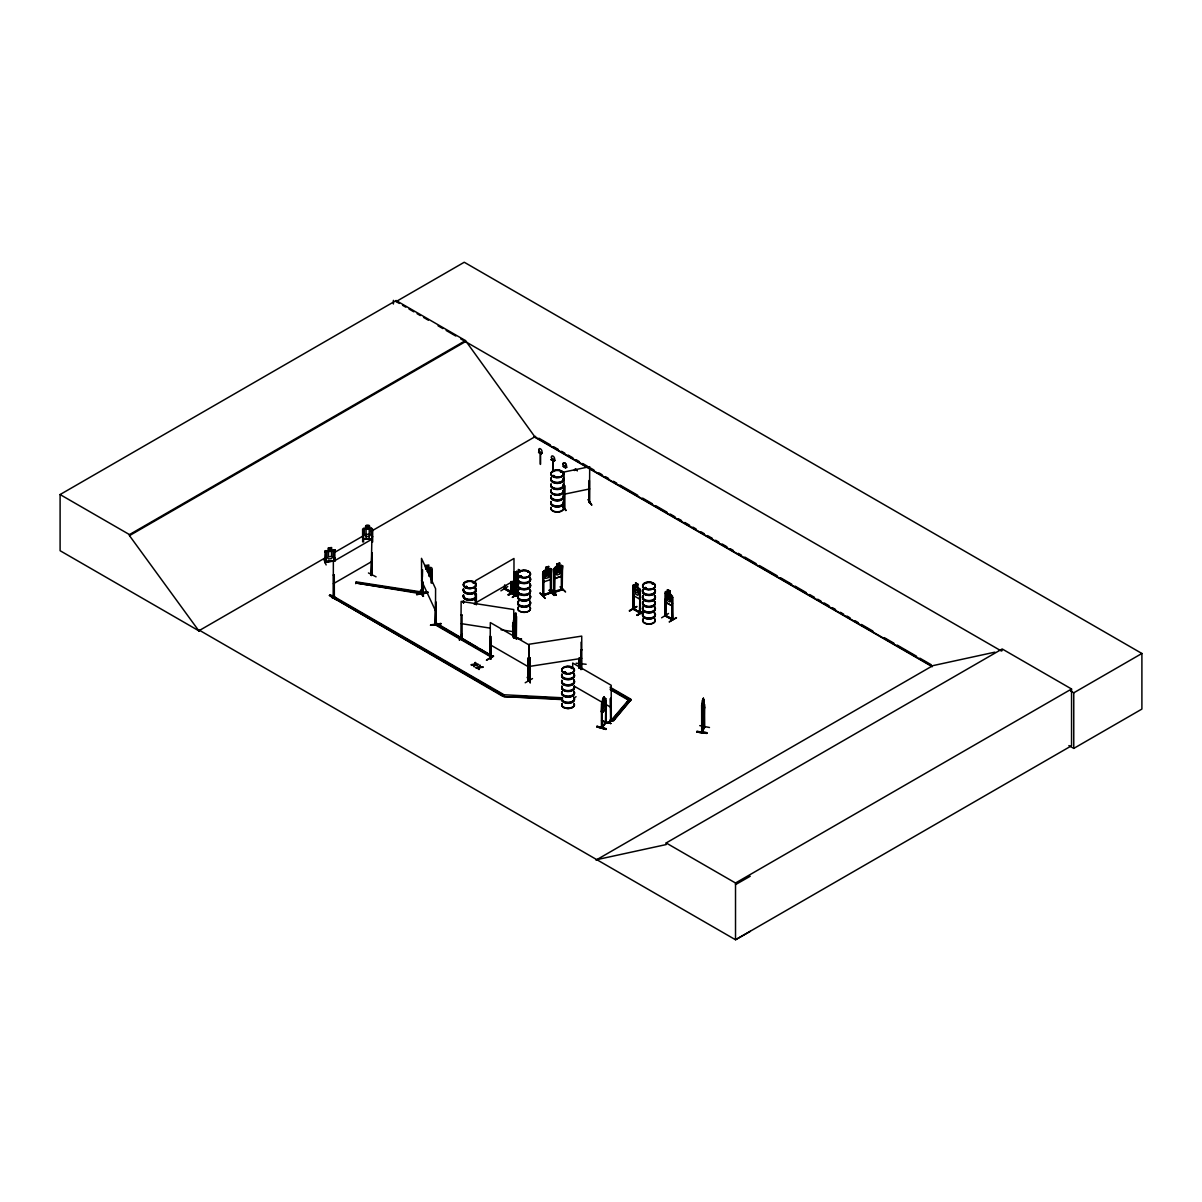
<?xml version="1.0" encoding="UTF-8"?>
<svg xmlns="http://www.w3.org/2000/svg" width="1202" height="1202" viewBox="0 0 1202 1202"><rect width="100%" height="100%" fill="white"/><g stroke="black" fill="none" stroke-linecap="round" stroke-linejoin="round"><path stroke-width="1.5" d="M365.964 528.144C363.41 524.207 371.809 523.967 369.315 528.234L370.877 529.241L370.877 534.349L369.209 536.528L366.084 536.513L364.401 534.319L364.401 529.211L366.084 528.309M371.478 528.249L363.68 528.204L362.613 529.105L362.658 541.907M363.725 539.142L362.734 536.423L363.65 539.232L371.523 539.217L372.665 536.498M363.59 530.593L362.658 530.788L363.59 530.593L363.575 541.922M371.734 530.653L372.665 530.668L371.734 530.653L371.734 541.982M564.639 507.875L564.519 485.428L564.114 507.71M515.943 625.461C516.499 617.257 516.049 628.571 513.915 629.848M701.938 714.98C708.083 694.35 701.863 721.125 701.758 712.981L701.923 715.13M521.398 639.284L516.229 637.886M696.829 731.958C706.145 730.636 714.258 735.444 696.829 731.973L706.686 733.445M696.95 731.582L706.836 733.19M696.965 731.207L706.806 733.16M540.224 452.899L540.419 464.423L540.615 452.853M552.845 471.545L553.025 460.005L553.221 471.53M581.302 663.925L581.077 642.184M581.347 663.173L580.791 663.91M562.536 699.624L503.878 696.604L504.059 694.771L333.089 596.072L331.692 596.883L502.646 696.274L504.059 694.771L562.701 697.791M596.973 726.474L606.184 728.652L605.943 729.419L596.748 726.819L605.943 729.404M596.973 726.158L606.154 729.043M513.615 627.775C509.588 628.721 519.129 605.372 515.312 615.875C514.772 608.588 516.965 623.598 514.396 625.806L513.96 624.544M704.582 726.474L701.728 732.394L701.652 705.664L704.192 700.195M703.335 698.407L703.756 706.235L702.524 711.103L702.599 700.135L701.622 705.694M465.474 587.147L466.331 586.381M465.444 586.922L465.655 586.876M466.331 587.177L465.745 586.501M466.947 586.876L466.481 586.26M473.318 582.309L473.994 582.669L473.062 582.985M519.76 576.284L520.586 575.668M527.798 572.317L527.948 571.701M527.633 572.092L528.144 571.761M554.543 475.872L553.281 475.676M554.047 476.338L553.867 475.466M560.508 472.085L561.529 472.01L560.688 471.665M560.718 471.935L561.229 471.845M564.084 671.873L565.165 672.85M565.571 672.399L563.783 672.399M571.311 668.402L571.551 668.402M572.197 668.462L571.611 668.342M644.723 587.823L646.541 588.259L644.783 587.763M644.663 588.018L645.579 587.447M645.429 588.469L645.279 587.538M645.429 588.184L646.255 587.943M653.257 584.007L652.16 584.082L652.941 583.616M515.342 612.975L513.96 619.451L513.885 638.187M329.378 595.516C332.684 592.932 344.824 606.439 329.408 595.441M336.65 599.633L329.724 595.185L337.041 599.422M543.635 594.885L542.568 594.975L551.418 592.03M562.356 567.269L561.559 567.524L561.635 589.972C560.478 588.83 563.798 588.364 561.635 589.16M558.239 569.342L560.688 566.382L558.855 570.154C562.852 572.242 559.351 574.872 558.269 570.92L555.745 574.421L557.653 570.529L555.835 568.005L558.299 569.327M554.948 578.357L554.017 575.938L554.873 578.462L561.695 576.194L562.686 565.796L559.786 565.796M601.947 702.299L601.436 711.223M605.778 698.768L605.252 698.227L601.481 703.861L601.481 727.661M422.383 569.748L422.112 594.614L421.421 593.262L422.097 593.728M427.897 592.736L422.112 593.803M586.155 664.27L576.104 663.249M579.139 668.357L580.882 663.88M579.484 668.402L581.062 663.91M639.389 598.851L640.185 589.356L633.98 584.683L633.153 585.284L633.093 609.159L640.35 613.215L640.335 589.326M640.335 596.673L639.434 598.987L633.86 595.771L633.229 592.571L633.965 595.711M668.748 596.312L670.911 595.08L669.349 597.394L670.986 601.511L668.853 597.71C668.057 601.481 664.886 598.596 668.327 596.838L666.794 592.887L668.718 596.072M672.354 603.269L671.587 605.598L672.519 603.284M430.872 578.342L431.954 575.533M430.977 578.478L432.089 575.593M540.029 593.277L545.212 598.431L540.104 592.856M551.132 589.491L556.241 595.065L551.132 589.957M555.745 595.2L550.681 590.047M334.907 558.134L333.72 560.928C310.071 563.843 341.143 561.064 334.036 559.907M334.892 558.074L333.795 561.003C327.034 560.433 325.727 563.453 325.126 559.471M530.172 679.265L529.09 679.4M474.354 666.855L475.211 662.482L473.783 666.524M479.042 669.559L479.883 665.187L478.456 669.229L479.883 666.915L482.858 666.9L479.778 667.756M479.883 665.187L479.162 667.426L476.037 667.831L479.162 666.96M422.097 593.412L427.807 592.541M475.196 664.21L478.171 664.661L475.09 665.052L475.782 662.813M478.456 669.229L479.057 667.35M602.202 705.108L602.247 727.42L601.481 726.849M602.202 726.609L601.436 726.834M605.447 722.132L605.778 723.168L605.823 698.678M605.447 722.943L605.853 700.3L606.184 722.657L606.214 721.756L605.402 722.267M606.169 721.891L601.481 727.736M665.127 615.139L666.088 615.289L665.607 616.25L665.006 615.033L665.833 615.484M665.322 600.91L665.247 615.694L672.744 619.691L672.669 597.409L671.753 597.199L672.504 619.841L672.429 595.937L665.908 591.459L665.052 592.06L665.022 615.92L672.429 619.796M462.019 615.033L461.042 615.108L462.019 615.033L462.124 637.285L461.042 637.345L462.004 637.255M462.199 634.25L459.69 639.614M461.763 634.235L459.194 639.945M459.6 639.99L462.274 633.905M460.952 636.549L462.124 636.474L461.162 636.309M512.758 623.102L513.75 623.042L512.758 623.102L512.758 635.603M500.918 590.843L507.8 586.546M512.352 597.439L518.137 594.073M527.152 677.342L530.352 682.511M527.603 677.207L530.262 682.916L527.648 676.831M333.946 549.78L334.922 549.855L333.946 549.78L333.931 560.973L334.922 560.838L325.141 561.424M333.84 559.967L334.907 560.042M423.42 595.922L420.775 590.227M420.76 590.558L423.404 596.252M486.464 660.334L493.646 656.142M636.729 606.8L629.247 610.826M355.762 582.985L356.273 581.873L422.037 592.045L421.526 593.157L355.762 582.985L421.526 593.848L422.037 592.736M355.762 583.676L356.273 581.873M515.072 613.891L514.546 615.92L515.072 614.793M514.486 617.588L513.509 620.397M515.989 637.345L516.229 616.446L516.229 638.698M514.216 621.569L514.216 638.247M516.334 639.254L516.575 616.506M702.494 700.12L703.47 698.272L702.659 700.3M702.659 701.217L703.185 700.09M704.041 699.849L703.44 701.157L703.35 698.257M701.998 709.586L702.073 732.454L702.344 709.646M704.688 704.582L704.477 727.375L703.951 699.714M699.744 725.617L709.481 727.495M704.537 726.459L704.537 727.27M702.028 731.192L704.087 726.759M702.178 732.334L704.582 727.285M323.759 559.185L326.133 564.94M668.522 613.486L661.611 617.798M517.596 578.718L518.362 579.349M490.251 657.464L490.476 657.509M491.062 658.741L490.326 636.083L490.07 658.561L491.062 658.741L490.251 658.275M527.858 680.287L528.189 657.945L528.67 680.753L527.933 680.332L528.925 680.572L528.835 644.813L490.326 622.576L490.115 658.531M634.13 608.497L633.394 608.107M633.664 608.678L634.13 609.309M610.466 719.803L610.886 721.215L610.541 698.407L610.691 720.644M505.261 588.589L504.945 588.033M505.035 589.356L504.72 587.988M510.865 591.865L517.822 595.861M516.154 594.584L516.95 595.861L516.154 595.396M334.261 596.222L333.27 596.417L334.351 596.177M372.214 575.127L371.869 552.755L371.148 575.412L371.628 574.706M513.344 594.509L513.99 571.987L514.246 594.449C514.501 594.584 512.623 593.593 514.321 593.518M427.161 571.446L429.91 568.516L427.867 571.987L430.031 574.781L428.934 574.962M428.753 576.089L430.361 573.654L430.361 568.546L428.753 567.885L428.829 564.97L425.598 565.481L425.613 568.276M473.197 582.715L473.738 583.03M554.122 476.593C551.448 476.127 554.287 475.376 553.281 476.142M554.723 476.323L553.611 475.496M520.226 575.833L520.045 576.675M571.296 668.147L571.716 667.756M550.817 593.307L551.568 592.27L542.748 595.967L542.883 572.017L545.843 570.139M542.943 572.077L543.905 570.875M562.626 588.845L562.611 589.701L553.776 592.601L553.927 568.651L556.887 566.758M554.077 568.711L554.948 567.494M701.863 731.056L701.998 731.823M530.067 679.265L529 680.016L529.872 679.851M423.089 582.144L423.254 593.503M604.215 699.549L604.937 704.703L602.848 709.39L602.788 698.407L604.26 696.664L604.305 699.579L605.327 698.362M603.088 698.617L604.305 696.844M603.088 699.519L603.96 697.566M601.962 702.374L602.893 698.437M601.691 720.915L610.901 723.529L601.706 720.945M601.932 726.624L605.778 722.357M611.623 719.848L628.691 699.819L630.479 700.33L613.411 721.05L611.623 719.848L613.411 720.359L630.479 700.33M611.623 720.554L624.138 705.859M626.422 703.185L628.691 699.819M326.163 551.012L325.126 552.139L326.163 551.012L333.765 549.975L334.892 550.726M371.148 575.412L371.869 539.247L333.36 561.484L333.285 597.274L334.351 596.988L334.261 574.766L333.36 574.992L334.261 574.766M513.269 594.644L514.246 594.389M550.516 570.905L550.606 593.352L550.516 570.905L551.327 570.634L551.207 592.871L542.568 595.756L543.725 595.636L543.635 573.429L542.658 573.519L542.958 595.937M550.696 593.322L551.418 592.841M561.469 589.22L553.596 591.609L554.588 591.279M553.761 592.331L562.446 589.476M601.886 705.018L601.751 727.871L601.932 726.384M492.94 655.781L491.543 656.592L435.455 624.214L436.852 623.402L492.94 656.472L491.543 657.284L435.455 624.905L435.59 588.725L421.496 558.344L421.767 594.674L422.082 572.317M554.573 476.443L553.686 476.338M465.535 587.042C466.376 588.559 467.743 585.659 466.511 587.162M520.226 576.119L521.097 576.344M520.751 575.653L521.548 576.449L520.045 575.878M564.144 672.188L565.631 672.203M565.481 672.519L564.023 672.639M601.841 727.811L606.244 722.597M556.226 594.599L551.087 589.521L556.241 595.065M516.019 571.836L516.8 571.281M633.229 585.359L634.025 584.803M667.516 589.656L666.359 597.89L667.591 600.745L669.89 601.962L671.122 600.429L670.055 590.918L667.516 589.656L667.591 592.346M665.322 593.503L665.998 593.863M669.98 593.713L670.055 590.918M665.052 599.392L665.818 602.518L671.663 605.553L665.893 602.472M672.669 597.409L671.753 597.199M671.678 618.82L672.624 618.775M671.798 618.699L671.768 619.526L671.993 604.471M672.414 619.045L665.833 615.709L671.918 618.669M676.2 617.603L669.168 621.93L676.516 617.828M461.989 636.699L461.914 637.526M539.788 451.561L538.586 452.268L541.02 453.875L542.207 453.169M551.222 459.795L552.124 458.924L554.858 460.471L552.424 458.863L551.222 459.795L553.656 461.177L554.858 460.471M554.858 460.231L553.656 460.937L551.222 459.449M564.249 465.7C560.117 466.722 569.718 465.61 565.496 467.999L563.062 466.391L566.397 467.247M565.496 467.773L566.683 467.067M371.628 575.518L372.124 552.905M368.443 572.948L376.076 576.825M333.36 597.154L334.081 595.997M476.127 593.848L476.127 604.561M513.524 594.78L514.246 572.122M490.987 658.666L490.972 636.459M633.815 587.252L633.169 586.876L633.664 609.489M639.87 595.982L639.614 612.825L639.87 590.422L639.99 612.674M640.531 590.798L639.629 590.558M629.623 611.097L636.805 606.439L629.623 610.631M633.89 608.963L640.17 612.344M640.125 612.359L633.394 608.918M642.995 612.043L636.895 615.244L644.077 610.601M636.895 615.244L644.167 611.052L637.3 615.454M528.595 679.896L528.67 679.941M525.199 682.766L532.486 678.574M573.76 698.077L576.074 696.724M610.225 720.178L611.292 720.223L610.3 720.013M607.566 722.778C630.539 710.337 592.406 731.883 614.793 718.646M607.671 723.243L614.838 719.036M199.712 630.404L198.931 630.87L60.1 550.711L60.1 494.548L396.119 300.545L465.49 340.587L534.86 436.807L932.031 666.118M396.119 300.545L396.119 301.582L464.257 262.246L1141.9 653.482L1141.9 709.075L1073.762 748.41L1068.894 745.586M60.1 494.548L129.47 534.59L465.49 340.587M750.228 931.37L735.519 939.754L199.622 630.359L198.826 630.81L129.47 535.626L465.49 341.623M198.826 630.81L325.937 557.428M334.036 552.74L363.184 535.912M371.283 531.239L535.641 436.356M333.36 583.721L371.869 561.484M331.692 597.574L333.089 596.763L341.158 601.421M516.019 571.716L515.974 595.681L515.943 571.761L518.468 572.242M516.229 573.204L516.575 595.967M520.676 570.785L518.302 569.417L518.393 572.287L517.206 572.513L518.393 580.491M435.455 624.905L436.852 623.402M515.943 579.094L516.755 582.189M475.481 602.938L513.99 580.701M510.88 592.075C516.695 593.352 494.908 584.022 511.135 591.925M511.135 592.511L511.211 581.422M508.206 594.659C521.668 585.524 513.72 594.479 508.251 594.735M519.264 593.112L512.413 597.093M516.875 595.786L516.019 595.651M635.527 582.925L637.962 584.247L637.811 587.087L638.998 588.679L638.998 593.788L637.811 595.29L635.603 594.013L634.416 591.144L634.416 586.035L635.603 585.81L635.603 582.88L637.962 584.247M633.153 585.284L633.409 608.978L640.531 613.005M331.692 596.883L502.646 695.582L504.059 694.771M610.27 688.941L629.532 700.06L630.93 699.955L629.532 700.766L610.27 689.647M596.012 860.121L932.827 665.653L994.88 652.16M596.793 859.655L666.163 844.57L666.163 842.963L1002.183 648.96L1071.553 689.001L1071.553 745.751L735.519 939.754L735.519 883.004L1071.553 689.001M1002.183 650.567L1001.401 651.033L460.651 338.829M1070.546 690.955L1073.762 692.818L1141.9 653.482M735.519 884.627L750.228 876.243M589.311 502.481L589.401 480.469M553.701 591.549L554.768 591.684M561.559 588.935L562.311 588.679M422.969 596.387L420.324 590.693M513.945 594.224L513.99 558.464L475.481 580.701L475.481 603.149M333.901 596.883L334.006 574.616M333.66 597.379L333.615 575.142M545.798 567.344L548.698 566.382L548.653 569.297L550.095 569.718L550.095 574.826L548.653 577.501L545.948 578.402L544.491 576.69L545.843 567.404L545.798 570.079M545.948 567.464L548.653 566.548M556.827 563.978L559.726 563.002L559.681 565.917L561.139 566.352L561.139 571.461L559.681 574.12L556.977 575.037L555.519 573.324L556.887 564.023L556.827 566.713M556.977 564.084L559.681 563.182M543.875 570.8L550.621 568.546L548.743 569.162M543.635 573.429L542.658 573.519M550.696 571.085L551.327 570.634M553.987 592.556L553.686 570.154L554.663 570.064L554.588 592.09M547.301 572.903L544.807 571.386L546.61 573.895L544.716 577.786L547.226 574.301C548.322 578.237 551.823 575.608 547.812 573.519L549.675 569.853L547.376 572.948M554.873 578.462L561.695 576.194M549.434 590.212L554.543 595.321L549.404 590.167M560.478 586.846L565.586 591.955L560.102 586.907M543.544 594.885L550.426 592.586M520.105 576.569L521.443 576.675L521.277 575.833M562.205 589.476L562.536 565.811M543.725 595.065L543.544 595.471M588.334 499.686L591.835 505.231L588.109 499.656M589.461 502.737L589.701 466.677L564.084 472.01L564.038 507.77M565.841 510.174L562.957 506.523M564.084 494.247L589.701 488.913M562.236 589.506L562.205 588.664M554.377 592.135L554.663 570.064M639.795 611.803L640.275 613.17M511.135 591.7L511.691 593.112L511.616 581.948M426.545 592.751L416.568 594.449L426.425 592.887M416.673 594.659L426.545 593.082M435.68 607.025L435.319 624.033L435.68 601.676L435.95 624.364M430.857 624.83C461.583 620.668 409.627 628.06 440.864 624.033M430.857 625.295L440.743 623.703M529.992 657.614L529.105 657.764L530.082 657.825L530.067 680.077L530.082 657.825M580.836 649.756L581.813 649.816L580.836 649.756L580.836 669.409M530.187 679.461L529.196 679.385M425.733 569.267L428.753 568.801L428.753 573.895M430.977 569.808L431.954 569.868L430.977 569.808L431.067 582.97M427.897 592.15L422.097 592.601L427.807 591.955M529.105 666.479L581.723 658.35M325.126 550.711C327.665 549.75 323.458 578.282 325.216 550.907M328.386 550.711L328.356 547.917L331.647 547.526L331.542 550.366L333.164 551.057L333.164 556.165L331.542 558.584L328.492 558.99L326.869 557.022L326.869 551.913L328.492 550.786L328.477 547.992M471.349 664.661L474.474 664.255L471.905 665.442L471.349 664.661L478.171 664.661M476.037 667.365L482.858 667.365M476.037 667.831L479.057 667.816M471.349 665.127L474.474 664.721M475.09 664.586L478.171 664.195M479.778 667.29L482.858 666.9M510.625 592.06L517.897 596.207M665.713 616.25L665.998 601.27M334.847 560.628L334.847 559.816M334.141 560.973L334.036 549.99M490.686 658.035L490.611 658.816M528.534 680.708L527.933 679.611M610.466 720.614L611.292 721.035L611.202 685.275L572.693 663.038L572.693 668.597M564.489 507.62L564.519 485.428M529.241 680.212L529.105 644.242L581.723 636.113L581.813 669.454M422.338 593.608L422.413 592.796M366.084 529.211L369.209 529.241M366.084 534.319L369.209 534.349M363.74 539.082L371.433 539.127M461.102 637.09L461.252 636.279M515.057 696.033L527.888 696.694M537.054 697.16L549.885 697.821M562.536 698.933L503.878 696.604M549.074 590.287L554.062 595.486M421.797 593.983L421.827 571.806M358.106 582.85L363.575 583.691M367.241 584.262L370.892 584.833M374.543 585.389L401.949 589.626M405.6 590.197L418.386 592.18M461.132 623.628L490.161 628.12M501.039 629.803L513.75 631.771M704.222 700.105L704.087 727.33M460.937 637.33L461.132 601.391L513.75 609.534L513.75 637.33M601.466 720.779L610.871 723.484M596.943 726.564L606.184 729.118M628.691 700.526L630.479 701.021M667.591 589.791L669.89 591.023M552.124 459.044L554.558 460.411M566.683 467.308L563.963 465.865M493.301 656.022L486.54 659.988M396.119 301.582L399.349 303.445M402.58 305.308L405.81 307.171M409.026 309.034L413.864 311.829M417.094 313.692L420.324 315.555M423.555 317.418L428.393 320.213M438.069 325.802L442.907 328.597M446.137 330.46L455.813 336.034M538.887 438.219L550.231 444.77M553.476 446.648L558.344 449.458M561.574 451.321L564.82 453.199M568.065 455.062L572.933 457.872M576.179 459.75L579.409 461.628M582.654 463.491L587.523 466.301M590.768 468.179L593.998 470.042M598.866 472.852L602.112 474.73M605.357 476.593L608.588 478.471M613.456 481.281L616.701 483.144M619.947 485.022L637.781 495.314M642.634 498.124L652.37 503.743M655.601 505.606L666.96 512.157M670.19 514.035L675.058 516.845M678.304 518.708L681.549 520.586M684.794 522.464L689.647 525.259M692.893 527.137L696.138 529.015M700.991 531.81L704.237 533.688M707.482 535.566L712.35 538.376M715.596 540.239L718.826 542.117M722.071 543.98L726.94 546.79M730.185 548.668L733.415 550.531M738.283 553.341L741.529 555.219M744.774 557.082L756.118 563.633M759.363 565.511L777.198 575.803M780.429 577.681L791.787 584.232M795.018 586.095L806.377 592.661M809.607 594.524L814.475 597.334M817.721 599.212L820.966 601.075M824.211 602.953L829.064 605.763M832.31 607.626L835.555 609.504M840.408 612.314L843.654 614.177M846.899 616.055L850.145 617.918M855.013 620.728L858.243 622.606M861.488 624.469L872.832 631.035M884.191 637.586L893.912 643.19M897.158 645.068L916.615 656.292M919.846 658.17L931.204 664.721M533.793 436.657L932.271 666.719M516.725 571.326L518.393 572.287M511.616 593.067L504.464 588.935L504.539 585.284M610.075 687.213L630.93 699.248M611.683 688.836L630.93 699.955M574.286 686.207L611.202 707.512M490.326 644.813L528.835 667.05M438.46 625.025L476.909 647.232M480.124 649.08L491.333 655.556M475.782 663.279L475.211 662.482M344.388 603.284L397.607 634.01M400.837 635.873L491.152 688.025M494.383 689.873L504.059 695.462M666.163 842.963L735.519 883.004M551.553 569.237L550.531 568.591L551.643 569.162L550.651 579.559L543.845 581.843L542.883 579.364L543.905 581.723M589.401 502.721L589.28 480.289M371.493 528.174L372.665 529.15L372.65 541.997M504.585 589.055L504.464 588.139M561.604 565.12L554.903 567.419M515.823 614.432L516.229 636.835M563.212 506.012L565.811 510.219M562.972 506.478L565.841 510.64M425.598 565.481L425.733 568.351L430.917 567.389L432.089 568.245L431.954 582.835M422.353 577.02L422.458 569.703M421.496 580.596L435.59 610.962M420.805 590.212L423.465 596.357M518.618 575.382L517.626 572.633L518.393 578.312M665.202 599.377L665.953 602.412M601.481 711.163L601.826 713.327L605.237 709.195L605.823 706.01L605.267 709.24L601.932 713.357L601.376 711.133M513.645 627.684L513.93 629.713M326.027 561.064L326.103 562.07L326.027 550.576M1073.762 692.818L1073.762 748.41M702.103 710.157L702.103 732.394M665.758 594.013L665.607 616.25M634.07 596.372L634.145 609.384M610.541 698.407L610.661 720.674M580.927 649.966L580.927 669.604M579.469 657.93L579.469 667.185M579.289 658.441L579.289 667.711M579.124 657.885L578.943 667.666M561.559 567.524L561.469 589.806M553.656 461.177L551.327 459.51M551.493 569.177L551.463 593.142M543.454 573.264L543.334 595.501M541.922 453.109L541.02 453.875M541.125 453.47L538.586 452.493M528.189 657.945L528.189 680.182M516.875 579.139L516.95 595.861M512.848 622.906L512.848 637.195M511.857 581.798L511.932 592.962L504.795 588.845L504.795 585.134M510.955 581.573L510.955 592.781M505.441 585.509L505.261 589.401L505.186 585.659M476.368 593.983L476.368 604.696M475.722 594.359L475.722 603.299M431.864 569.673L431.864 582.639M423.194 582.339L423.194 593.457M393.4 300.335L393.4 304.016M369.209 525.529L369.209 539.262M366.084 525.499L366.084 539.247M334.847 549.66L334.847 560.898M129.47 534.59L129.47 535.626M654.549 595.726A6.461 3.726 0 0 1 648.96 601.331A6.461 3.726 0 0 1 643.355 595.726M654.459 596.117A6.356 3.666 0 0 1 648.96 601.616A6.356 3.666 0 0 1 643.446 596.117M654.444 600.91A6.326 3.651 0 0 1 648.96 606.394A6.326 3.651 0 0 1 643.476 600.91M654.489 601.3A6.386 3.681 0 0 1 648.96 606.83A6.386 3.681 0 0 1 643.431 601.3M654.549 589.596A6.461 3.726 0 0 1 648.96 595.185A6.461 3.726 0 0 1 643.355 589.596M654.459 595.095A6.356 3.666 0 0 1 648.96 600.594A6.356 3.666 0 0 1 643.446 595.095M654.459 589.987A6.356 3.666 0 0 1 648.96 595.486A6.356 3.666 0 0 1 643.446 589.987M654.549 595.411A6.461 3.726 0 0 1 648.96 601.015A6.461 3.726 0 0 1 643.355 595.411M654.549 589.28A6.461 3.726 0 0 1 648.96 594.87A6.461 3.726 0 0 1 643.355 589.28M654.459 588.95A6.356 3.666 0 0 1 648.96 594.464A6.356 3.666 0 0 1 643.446 588.95M654.549 613.215A6.461 3.726 0 0 1 648.96 618.82A6.461 3.726 0 0 1 643.355 613.215M654.459 613.606A6.356 3.666 0 0 1 648.96 619.105A6.356 3.666 0 0 1 643.446 613.606M654.444 618.399A6.326 3.651 0 0 1 648.96 623.883A6.326 3.651 0 0 1 643.476 618.399M654.444 601.841A6.341 3.666 0 0 1 648.96 607.326A6.341 3.666 0 0 1 643.461 601.841M654.474 618.745A6.371 3.681 0 0 1 648.96 624.259A6.371 3.681 0 0 1 643.431 618.745M654.489 601.511A6.386 3.681 0 0 1 648.96 607.04A6.386 3.681 0 0 1 643.431 601.511M654.549 607.085A6.461 3.726 0 0 1 648.96 612.674A6.461 3.726 0 0 1 643.355 607.085M654.459 612.584A6.356 3.666 0 0 1 648.96 618.083A6.356 3.666 0 0 1 643.446 612.584M654.459 607.476A6.356 3.666 0 0 1 648.96 612.975A6.356 3.666 0 0 1 643.446 607.476M654.549 612.9A6.461 3.726 0 0 1 648.96 618.504A6.461 3.726 0 0 1 643.355 612.9M654.549 606.77A6.461 3.726 0 0 1 648.96 612.359A6.461 3.726 0 0 1 643.355 606.77M654.459 606.439A6.356 3.666 0 0 1 648.96 611.953A6.356 3.666 0 0 1 643.446 606.439M574.165 686.042A6.326 3.651 0 0 1 568.05 690.639A6.326 3.651 0 0 1 561.935 686.042M574.21 675.103A6.371 3.681 0 0 1 568.05 679.731A6.371 3.681 0 0 1 561.905 675.103M574.195 674.067A6.356 3.666 0 0 1 568.05 678.694A6.356 3.666 0 0 1 561.905 674.067M574.21 681.233A6.371 3.681 0 0 1 568.05 685.861A6.371 3.681 0 0 1 561.905 681.233M573.639 679.971A6.461 3.726 0 0 1 568.892 685.531A6.461 3.726 0 0 1 561.815 680.873M573.639 679.656A6.461 3.726 0 0 1 568.892 685.215A6.461 3.726 0 0 1 561.815 680.557M574.21 680.212A6.371 3.681 0 0 1 568.05 684.84A6.371 3.681 0 0 1 561.905 680.212M573.639 673.826A6.461 3.726 0 0 1 568.892 679.4A6.461 3.726 0 0 1 561.815 674.728M573.639 673.511A6.461 3.726 0 0 1 568.892 679.085A6.461 3.726 0 0 1 561.815 674.412M574.21 686.372A6.386 3.681 0 0 1 568.05 691.015A6.386 3.681 0 0 1 561.89 686.372M574.195 686.943A6.356 3.666 0 0 1 568.05 691.556A6.356 3.666 0 0 1 561.905 686.943M574.165 703.516A6.326 3.651 0 0 1 568.05 708.128A6.326 3.651 0 0 1 561.935 703.516M574.21 686.627A6.386 3.681 0 0 1 568.05 691.255A6.386 3.681 0 0 1 561.89 686.627M574.195 692.592A6.356 3.666 0 0 1 568.05 697.205A6.356 3.666 0 0 1 561.905 692.592M574.195 691.556A6.356 3.666 0 0 1 568.05 696.183A6.356 3.666 0 0 1 561.905 691.556M574.21 698.723A6.371 3.681 0 0 1 568.05 703.35A6.371 3.681 0 0 1 561.905 698.723M573.639 697.46A6.461 3.726 0 0 1 568.892 703.02A6.461 3.726 0 0 1 561.815 698.362M573.639 697.145A6.461 3.726 0 0 1 568.892 702.704A6.461 3.726 0 0 1 561.815 698.046M574.21 697.701A6.371 3.681 0 0 1 568.05 702.329A6.371 3.681 0 0 1 561.905 697.701M573.639 691.315A6.461 3.726 0 0 1 568.892 696.89A6.461 3.726 0 0 1 561.815 692.217M573.639 691A6.461 3.726 0 0 1 568.892 696.574A6.461 3.726 0 0 1 561.815 691.901M529.721 583.902A6.461 3.726 0 0 1 524.117 589.491A6.461 3.726 0 0 1 518.528 583.902M529.646 584.277A6.371 3.681 0 0 1 524.117 589.791A6.371 3.681 0 0 1 518.603 584.277M529.646 589.656A6.386 3.681 0 0 1 524.117 595.185A6.386 3.681 0 0 1 518.603 589.656M529.721 577.756A6.461 3.726 0 0 1 524.117 583.346A6.461 3.726 0 0 1 518.528 577.756M529.631 583.255A6.356 3.666 0 0 1 524.117 588.755A6.356 3.666 0 0 1 518.618 583.255M529.646 578.147A6.371 3.681 0 0 1 524.117 583.661A6.371 3.681 0 0 1 518.603 578.147M529.721 583.586A6.461 3.726 0 0 1 524.117 589.175A6.461 3.726 0 0 1 518.528 583.586M529.721 577.441A6.461 3.726 0 0 1 524.117 583.03A6.461 3.726 0 0 1 518.528 577.441M529.646 577.11A6.371 3.681 0 0 1 524.117 582.624A6.371 3.681 0 0 1 518.603 577.11M529.721 601.391A6.461 3.726 0 0 1 524.117 606.98A6.461 3.726 0 0 1 518.528 601.391M529.646 601.766A6.371 3.681 0 0 1 524.117 607.28A6.371 3.681 0 0 1 518.603 601.766M529.646 606.694A6.386 3.681 0 0 1 524.117 612.224A6.386 3.681 0 0 1 518.603 606.694M529.616 590.002A6.341 3.666 0 0 1 524.117 595.486A6.341 3.666 0 0 1 518.633 590.002M529.646 606.92A6.371 3.681 0 0 1 524.117 612.434A6.371 3.681 0 0 1 518.603 606.92M529.721 595.245A6.461 3.726 0 0 1 524.117 600.835A6.461 3.726 0 0 1 518.528 595.245M529.631 600.745A6.356 3.666 0 0 1 524.117 606.244A6.356 3.666 0 0 1 518.618 600.745M529.646 595.636A6.371 3.681 0 0 1 524.117 601.15A6.371 3.681 0 0 1 518.603 595.636M529.721 601.075A6.461 3.726 0 0 1 524.117 606.664A6.461 3.726 0 0 1 518.528 601.075M529.721 594.93A6.461 3.726 0 0 1 524.117 600.519A6.461 3.726 0 0 1 518.528 594.93M529.631 594.599A6.356 3.666 0 0 1 524.117 600.114A6.356 3.666 0 0 1 518.618 594.599M574.421 470.493A2.269 1.322 59.5 0 1 575.412 469.351A2.269 1.322 59.5 0 1 577.185 470.748M574.556 470.403A2.269 1.322 59.5 0 1 575.563 469.261A2.269 1.322 59.5 0 1 577.336 470.658M563.407 489.86A6.386 3.681 0 0 1 557.247 494.488A6.386 3.681 0 0 1 551.087 489.86M563.392 478.787A6.371 3.681 0 0 1 557.247 483.429A6.371 3.681 0 0 1 551.087 478.787M563.392 477.765A6.356 3.666 0 0 1 557.247 482.393A6.356 3.666 0 0 1 551.102 477.765M563.392 484.932A6.356 3.666 0 0 1 557.247 489.545A6.356 3.666 0 0 1 551.102 484.932M563.483 484.556A6.461 3.726 0 0 1 557.247 489.259A6.461 3.726 0 0 1 551.012 484.556M563.483 484.241A6.461 3.726 0 0 1 557.247 488.944A6.461 3.726 0 0 1 551.012 484.241M563.392 483.895A6.371 3.681 0 0 1 557.247 488.538A6.371 3.681 0 0 1 551.087 483.895M563.483 478.426A6.461 3.726 0 0 1 557.247 483.114A6.461 3.726 0 0 1 551.012 478.426M563.483 478.111A6.461 3.726 0 0 1 557.247 482.798A6.461 3.726 0 0 1 551.012 478.111M563.392 490.085A6.356 3.666 0 0 1 557.247 494.698A6.356 3.666 0 0 1 551.102 490.085M563.377 490.641A6.341 3.666 0 0 1 557.247 495.254A6.341 3.666 0 0 1 551.117 490.641M563.377 507.229A6.341 3.666 0 0 1 557.247 511.827A6.341 3.666 0 0 1 551.117 507.229M563.407 490.326A6.386 3.681 0 0 1 557.247 494.969A6.386 3.681 0 0 1 551.087 490.326M563.392 496.276A6.371 3.681 0 0 1 557.247 500.918A6.371 3.681 0 0 1 551.087 496.276M563.392 495.254A6.356 3.666 0 0 1 557.247 499.882A6.356 3.666 0 0 1 551.102 495.254M563.392 502.421A6.356 3.666 0 0 1 557.247 507.034A6.356 3.666 0 0 1 551.102 502.421M563.483 502.045A6.461 3.726 0 0 1 557.247 506.748A6.461 3.726 0 0 1 551.012 502.045M563.483 501.73A6.461 3.726 0 0 1 557.247 506.433A6.461 3.726 0 0 1 551.012 501.73M563.392 501.384A6.371 3.681 0 0 1 557.247 506.027A6.371 3.681 0 0 1 551.087 501.384M563.483 495.915A6.461 3.726 0 0 1 557.247 500.603A6.461 3.726 0 0 1 551.012 495.915M563.483 495.6A6.461 3.726 0 0 1 557.247 500.287A6.461 3.726 0 0 1 551.012 495.6M563.392 507.575A6.356 3.666 0 0 1 557.247 512.187A6.356 3.666 0 0 1 551.102 507.575M475.226 587.703A6.371 3.681 0 0 1 470.538 593.187A6.371 3.681 0 0 1 463.551 588.589M475.226 594.87A6.371 3.681 0 0 1 470.538 600.354A6.371 3.681 0 0 1 463.551 595.756M475.301 594.479A6.461 3.726 0 0 1 470.553 600.053A6.461 3.726 0 0 1 463.461 595.381M475.301 594.164A6.461 3.726 0 0 1 470.553 599.738A6.461 3.726 0 0 1 463.461 595.065M475.301 588.349A6.461 3.726 0 0 1 470.553 593.908A6.461 3.726 0 0 1 463.461 589.25M475.301 588.033A6.461 3.726 0 0 1 470.553 593.593A6.461 3.726 0 0 1 463.461 588.935M475.211 588.74A6.356 3.666 0 0 1 470.538 594.209A6.356 3.666 0 0 1 463.566 589.626M475.226 593.833A6.371 3.681 0 0 1 470.538 599.317A6.371 3.681 0 0 1 463.551 594.72M475.241 600.008A6.386 3.681 0 0 1 475.241 603.689M463.536 602.803A6.386 3.681 0 0 1 463.536 600.895M475.241 599.798A6.386 3.681 0 0 1 474.219 604.245M463.536 602.593A6.386 3.681 0 0 1 463.536 600.684M475.241 600.249A6.386 3.681 0 0 1 475.241 603.93M463.536 603.043A6.386 3.681 0 0 1 463.536 601.135M475.196 600.579A6.326 3.651 0 0 1 475.196 604.23M514.231 619.21L514.201 625.656L514.952 621.389C516.184 628.135 515.703 607.656 514.967 620.142L514.231 619.21M702.344 704.507L702.314 710.953L703.065 706.686C704.372 713.282 703.816 693.073 703.08 705.424L702.344 704.507M602.442 702.764L603.359 704.808L602.397 709.21L603.659 705.048L604.922 706.19L603.975 704.072L604.876 699.865L603.674 703.801L602.442 702.764M515.207 616.761L514.396 623.613L515.207 616.761M521.503 639.073L516.439 638.187L521.503 639.103M703.335 702.058L702.524 708.91L703.335 702.058M559.741 566.728L559.681 571.942L556.977 572.843L556.977 567.735L559.681 566.833M604.215 700.465L602.848 702.088L602.848 707.197L604.215 705.574L604.215 700.465M515.478 590.873L508.266 595.08L515.493 590.918M548.172 567.179L546.429 568.666L548.172 567.179M559.2 563.798L557.458 565.286L559.2 563.798M548.653 570.199L545.948 571.1L545.948 576.209L548.653 575.307L548.653 570.199M428.212 565.691L426.274 565.992L426.274 566.893L428.212 566.593L428.212 565.691M331.001 548.172L329.048 548.428L329.048 549.344L331.001 549.074L331.001 548.172M331.542 551.282L328.492 551.703L328.492 556.811L331.542 556.391L331.542 551.282M368.653 526.04L366.64 526.025L366.64 526.942L368.653 526.957L368.653 526.04M669.484 591.249L668.011 590.467L669.484 592.165L669.484 591.249M669.89 594.659L667.591 593.442L667.591 598.551L669.89 599.768L669.89 594.659M637.421 584.578L635.993 583.751L637.421 585.479L637.421 584.578M637.811 587.988L635.603 586.711L635.603 591.82L637.811 593.097L637.811 587.988M640.26 591.955L633.153 587.853L640.245 591.97M520.196 571.055L518.783 570.229L520.196 571.972L520.196 571.055M645.759 588.845A6.386 3.681 0 0 0 655.33 585.659A6.386 3.681 0 0 0 645.759 582.474A6.386 3.681 0 0 0 645.759 588.845M645.79 589.356A6.341 3.666 0 0 0 655.3 586.17A6.341 3.666 0 0 0 645.79 583A6.341 3.666 0 0 0 645.79 589.356M645.759 589.025A6.386 3.681 0 0 0 655.33 585.84A6.386 3.681 0 0 0 645.759 582.654A6.386 3.681 0 0 0 645.759 589.025M564.865 673.09A6.386 3.681 0 0 0 574.436 669.89A6.386 3.681 0 0 0 564.865 666.704A6.386 3.681 0 0 0 564.865 673.09M564.88 673.586A6.356 3.666 0 0 0 574.406 670.4A6.356 3.666 0 0 0 564.88 667.23A6.356 3.666 0 0 0 564.88 673.586M564.865 673.285A6.386 3.681 0 0 0 574.436 670.085A6.386 3.681 0 0 0 564.865 666.9A6.386 3.681 0 0 0 564.865 673.285M568.05 708.504A6.386 3.681 0 0 0 574.21 703.861A6.356 3.666 0 0 1 568.05 708.504A6.386 3.681 0 0 1 561.89 703.861A6.356 3.666 0 0 0 568.05 708.504M520.932 576.99A6.371 3.681 0 0 0 530.503 573.805A6.371 3.681 0 0 0 520.932 570.619A6.371 3.681 0 0 0 520.932 576.99M520.932 577.2A6.386 3.681 0 0 0 530.503 574.015A6.386 3.681 0 0 0 520.932 570.83A6.386 3.681 0 0 0 520.932 577.2M524.117 594.569A6.326 3.651 0 0 0 529.601 589.085A6.386 3.681 0 0 1 524.117 594.735A6.386 3.681 0 0 1 518.603 589.205A6.326 3.651 0 0 0 524.117 594.569M520.947 577.516A6.341 3.666 0 0 0 530.473 574.346A6.341 3.666 0 0 0 520.947 571.175A6.341 3.666 0 0 0 520.947 577.516M563.137 464.468A2.269 1.322 59.5 0 0 565.857 466.827A2.269 1.322 59.5 0 0 565.12 463.311A2.269 1.322 59.5 0 0 563.137 464.468M563.287 464.378A2.269 1.322 59.5 0 0 565.992 466.737A2.269 1.322 59.5 0 0 565.271 463.221A2.269 1.322 59.5 0 0 563.287 464.378M551.448 457.541A2.269 1.322 59.5 0 0 554.167 459.9A2.269 1.322 59.5 0 0 553.431 456.399A2.269 1.322 59.5 0 0 551.448 457.541M538.812 450.239A2.269 1.322 59.5 0 0 541.531 452.613A2.269 1.322 59.5 0 0 540.795 449.097A2.269 1.322 59.5 0 0 538.812 450.239M554.062 476.773A6.371 3.681 0 0 0 563.618 473.588A6.371 3.681 0 0 0 554.062 470.403A6.371 3.681 0 0 0 554.062 476.773M554.062 477.269A6.356 3.666 0 0 0 563.603 474.099A6.356 3.666 0 0 0 554.062 470.914A6.356 3.666 0 0 0 554.062 477.269M554.047 476.984A6.386 3.681 0 0 0 563.633 473.783A6.386 3.681 0 0 0 554.047 470.598A6.386 3.681 0 0 0 554.047 476.984M466.511 587.598A6.386 3.681 0 0 0 476.082 584.412A6.386 3.681 0 0 0 466.511 581.227A6.386 3.681 0 0 0 466.511 587.598M465.234 587.508A6.326 3.651 0 0 0 475.827 585.87A6.326 3.651 0 0 0 468.074 581.392A6.341 3.666 0 0 0 465.219 587.523A6.341 3.666 0 0 0 475.827 585.885A6.341 3.666 0 0 0 468.059 581.392A6.326 3.651 0 0 0 465.234 587.508"/></g></svg>
